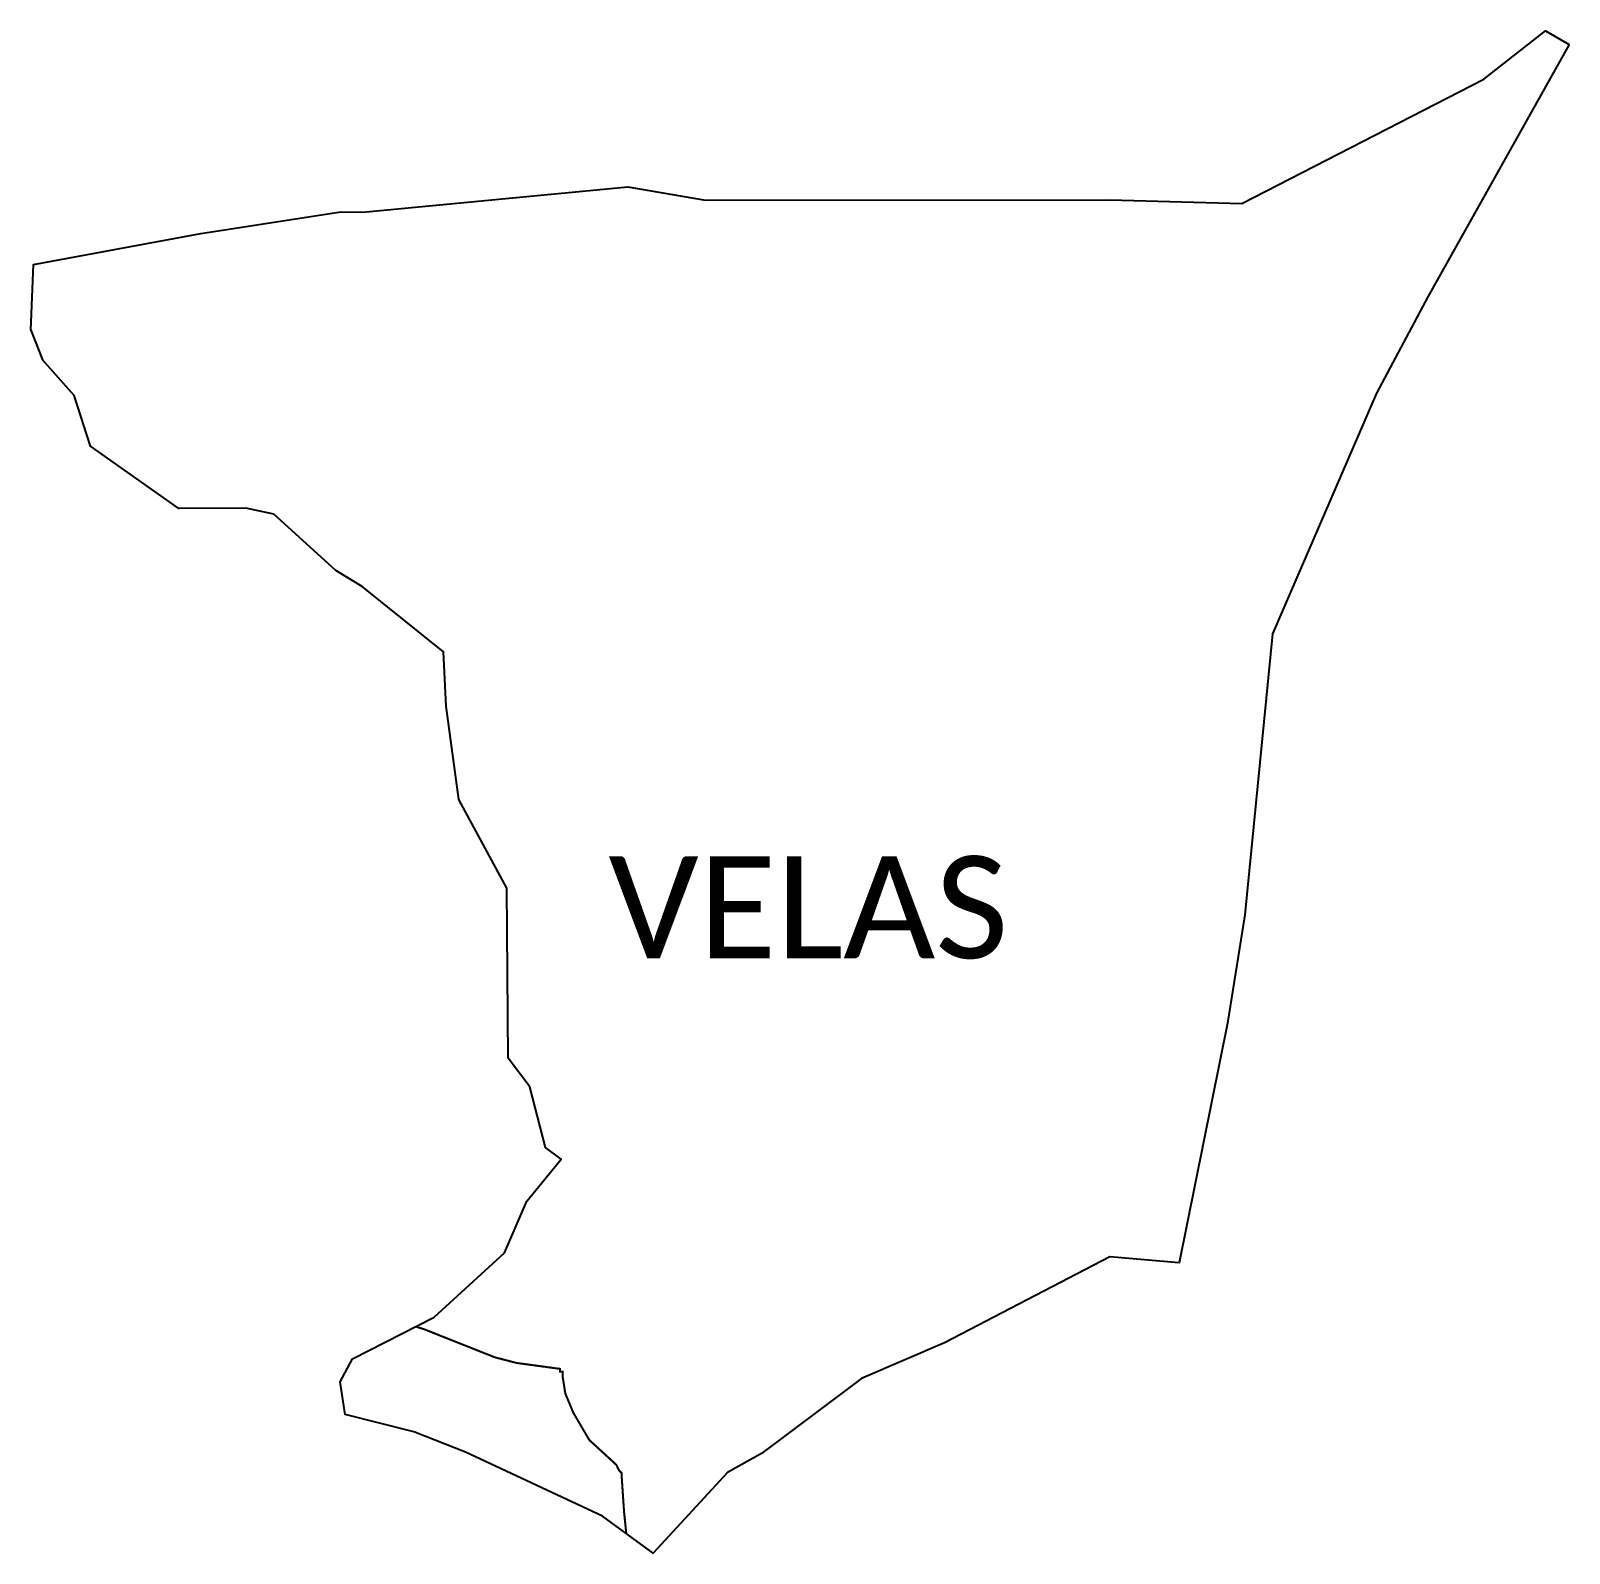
# Model space of a CAD drawing. Header units: metres. Extents: x 286061 to 288322, y 2013641 to 2015879.
import ezdxf

# ---------------------------------------------------------------- set-up
doc = ezdxf.new("R2010")
doc.units = ezdxf.units.M
for name, color, linetype in [('ddddd', 7, 'Continuous'), ('HAZARDS LINE', 1, 'Continuous'), ('VILLAGE BOUNDRY', 10, 'Continuous')]:
    doc.layers.add(name, color=color, linetype=linetype)
doc.styles.get("Standard").update_dxf_attribs({"font": 'simplex.shx'})

msp = doc.modelspace()

# ---------------------------------------------------------------- linework, layer by layer
at = {"color": 3, "flags": 128}
msp.add_lwpolyline([(286061, 2015439.4), (286078.3, 2015395.8)], dxfattribs=at)
at = {"layer": 'HAZARDS LINE', "lineweight": 18}
msp.add_lwpolyline([(286936.3, 2013670.6, 3, 3, 0), (286933, 2013703.3, 3, 3, 0), (286929.5, 2013755.4, 3, 3, 0), (286929.6, 2013759.4, 3, 3, 0), (286925.6, 2013763.4, 3, 3, 0), (286921.7, 2013771.5, 3, 3, 0), (286882, 2013807.9, 3, 3, 0), (286858.4, 2013848.2, 3, 3, 0), (286846.7, 2013876.4, 3, 3, 0), (286842.9, 2013900.5, 3, 3, 0), (286843, 2013908.5, 3, 3, 0), (286839, 2013908.5, 3, 3, 0), (286839, 2013912.5, 3, 3, 0), (286775, 2013921.2, 3, 3, 0), (286743.1, 2013929.5, 3, 3, 0), (286639.3, 2013970.7, 3, 3, 0), (286627, 2013974.6, 3, 3, 0)], format="xyseb", dxfattribs=at)
at = {"layer": 'VILLAGE BOUNDRY', "color": 3}
for points in [[(286061, 2015439.4, 0), (286065, 2015535.7, 0), (286311.1, 2015581.5, 0), (286516.7, 2015613.4, 0), (286549.1, 2015613, 0), (286938.6, 2015650.1, 0), (287053, 2015630.5, 0), (287647.1, 2015631.1, 0), (287841.2, 2015625.5, 0), (288197, 2015808.4, 0), (288287.7, 2015879.4, 0), (288322.4, 2015859.1, 0), (288322.4, 2015859.1, 0)], [(288322.4, 2015859.1, 0), (288114.5, 2015488.2, 0), (288039.3, 2015346.6, 0), (287886.2, 2014993.1, 0), (287845.4, 2014579.8, 0), (287820.1, 2014420.5, 0), (287749.2, 2014068.6, 0), (287647.2, 2014077.3, 0), (287404.1, 2013950.8, 0), (287282, 2013898.1, 0), (287135.3, 2013788.2, 0), (287085.2, 2013760, 0), (286976.1, 2013641.5, 0), (286901.6, 2013696, 0), (286700.1, 2013790.1, 0), (286623.9, 2013819.8, 0), (286523, 2013845.6, 0), (286515.6, 2013893.4, 0), (286533.9, 2013927.3, 0), (286654.2, 2013988.4, 0), (286757.2, 2014083.3, 0), (286790.3, 2014158.8, 0), (286840.8, 2014220.8, 0), (286817.6, 2014237.9, 0), (286794.6, 2014327.1, 0), (286762.6, 2014369.1, 0), (286760.8, 2014619, 0), (286690.4, 2014749.4, 0), (286671.5, 2014886.4, 0), (286667.8, 2014966.6, 0), (286548.1, 2015062.3, 0), (286509.6, 2015086, 0), (286418.5, 2015169, 0), (286377.3, 2015177.6, 0), (286278.6, 2015177.4, 0), (286148.9, 2015268.7, 0), (286124.7, 2015343.1, 0), (286078.3, 2015395.8, 0)]]:
    msp.add_polyline3d(points, dxfattribs=at)

# ---------------------------------------------------------------- texts
at = {"layer": 'ddddd', "insert": (286910.1, 2014666.1), "char_height": 150, "attachment_point": 1}
msp.add_mtext_dynamic_manual_height_columns('{\\fCalibri|b0|i0|c0|p34;VELAS}', width=1877.914, gutter_width=1, heights=[0], dxfattribs=at)

doc.saveas('drawing.dxf')
